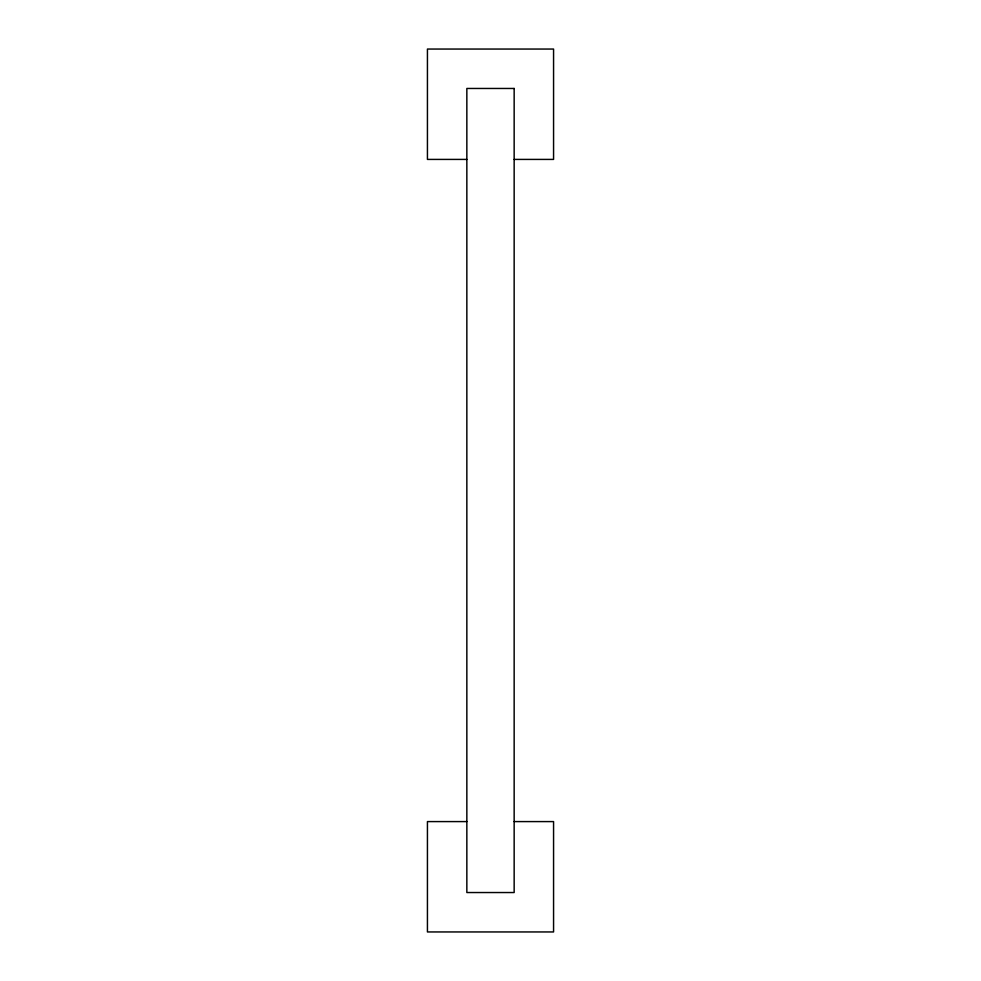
<?xml version="1.0" encoding="UTF-8"?>
<svg xmlns="http://www.w3.org/2000/svg" width="981" height="981" viewBox="0 0 981 981"><rect width="100%" height="100%" fill="white"/><g stroke="black" fill="none" stroke-linecap="round" stroke-linejoin="round"><path stroke-width="1.47" d="M466.846 159.412L427.434 159.412L427.434 49.05L553.566 49.05L553.566 159.412L514.154 159.412M466.846 821.588L427.434 821.588L427.434 931.95L553.566 931.95L553.566 821.588L514.154 821.588M514.154 88.462L466.846 88.462L466.846 892.538L514.154 892.538L514.154 88.462"/></g></svg>
